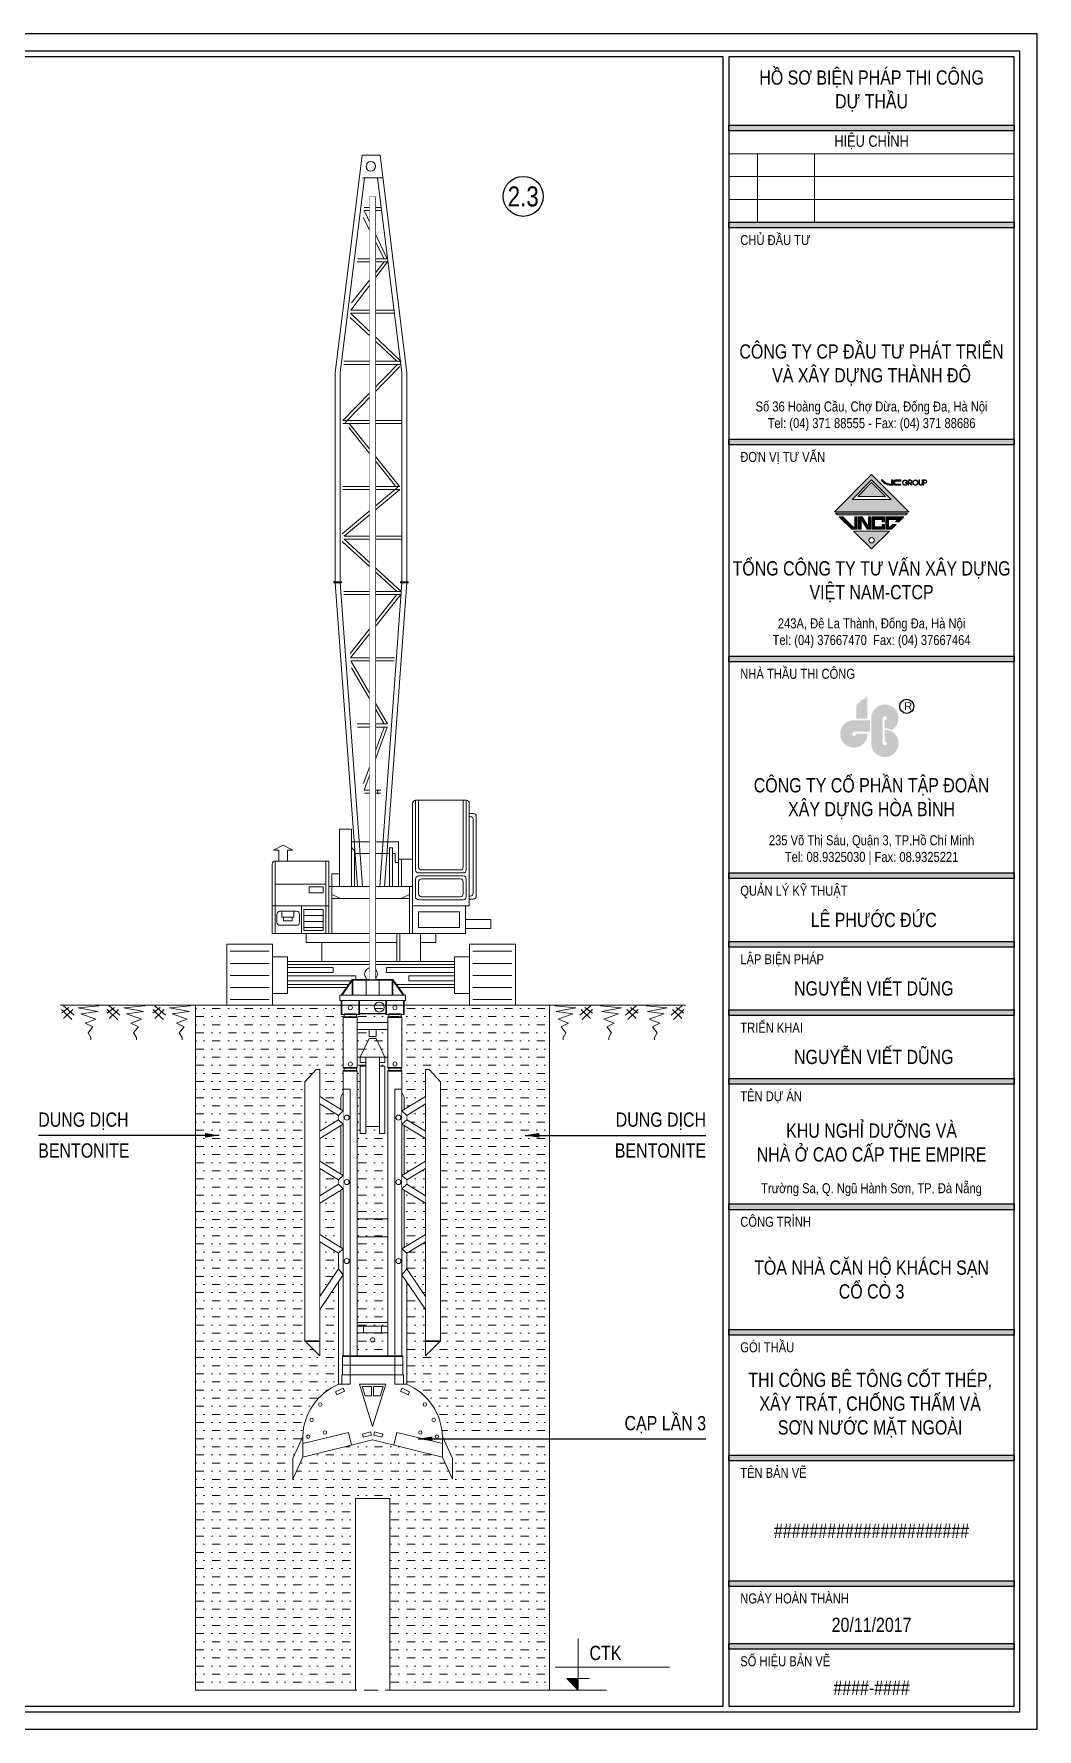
# Model space of a CAD drawing. Header units: millimetres. Extents: x -376071 to 28028791, y -269234 to 29325.
# Drawn here: x 207947 to 225523, y -269234 to -239534 of the extents above; entities that cross this region are included whole.
import ezdxf
from ezdxf.enums import TextEntityAlignment as Align

# ---------------------------------------------------------------- set-up
doc = ezdxf.new("R2010")
doc.units = ezdxf.units.MM
doc.header["$LTSCALE"] = 100
doc.set_wipeout_variables(frame=1)
doc.linetypes.add('CONTINOUS', pattern=[0])
doc.linetypes.add('HIDDEN', pattern=[0.375, 0.25, -0.125])
for name, color, linetype, lineweight in [('02. leader', 8, 'CONTINOUS', 5), ('02. Net dam', 7, 'CONTINOUS', 13), ('02. Net dut', 8, 'HIDDEN', 0), ('02. net manh', 8, 'CONTINOUS', 0), ('0_TEXT', 7, 'Continuous', 15)]:
    doc.layers.add(name, color=color, linetype=linetype, lineweight=lineweight)
doc.layers.add('03. HATCH 01', color=8, linetype='Continuous')
doc.layers.add('03. HATCH 03', color=5, linetype='Continuous')
doc.styles.add('Arial 0.8', font='arial_0.ttf', dxfattribs={"width": 0.8, "height": 250})
doc.dimstyles.new('KT1', dxfattribs={"dimtxt": 250, "dimasz": 1000, "dimexe": 100, "dimexo": 100, "dimgap": 50, "dimtad": 1, "dimdec": 0, "dimzin": 2, "dimdsep": 46, "dimtxsty": 'Standard', "dimblk2": 'OBLIQUE', "dimcen": 0.09, "dimdle": 100, "dimclrt": 2, "dimadec": 0, "dimazin": 0, "dimtfac": 1, "dimtdec": 0, "dimtofl": 0, "dimtmove": 0, "dimatfit": 3, "dimfxl": 1, "dimtolj": 1, "dimtzin": 2, "dimarcsym": 0})

# ---------------------------------------------------------------- blocks, each defined once
blk = doc.blocks.new('Basic machine')
at = {"layer": '02. Net dam', "lineweight": 0, "ltscale": 10}
for p, q in [((-149, 14104), (-593, 10490)), ((-149, 14104), (149, 14104)), ((149, 14104), (593, 10490)), ((-593, 10490), (-593, 7025)), ((593, 10490), (593, 7025)), ((-224, 1969), (-593, 7005)), ((224, 1969), (593, 7005)), ((-1579, 3400), (-739, 3400)), ((-1629, 1646), (-1629, 3350)), ((-689, 1190), (-689, 3350)), ((322, 2917), (322, 1969)), ((322, 2917), (522, 2917)), ((522, 2917), (522, 1969)), ((-456, 2419), (-456, 2710)), ((-456, 2710), (322, 2710)), ((-456, 2419), (-456, 1969)), ((699, 2390), (1589, 2390)), ((699, 1190), (699, 2390)), ((1639, 1190), (1639, 2340)), ((-689, 1969), (699, 1969)), ((649, 2180), (522, 2180)), ((649, 1969), (649, 2180)), ((-1569, 1418), (-1985, 1418)), ((-1985, 1418), (-1985, 1272)), ((-1629, 1646), (-689, 1646)), ((-1569, 1646), (-1569, 1190)), ((-1985, 1272), (-1569, 1272)), ((-1569, 1190), (1639, 1190)), ((-1074, 1190), (-1074, 1040)), ((-818, 721), (-818, 1190)), ((1075, 1040), (1075, 1190)), ((-2395, 1010), (-1635, 1010)), ((-2395, 0), (-2395, 1010)), ((-1635, 0), (-1635, 1010)), ((-1074, 1040), (-818, 1040)), ((-429, 1040), (1075, 1040)), ((818, 721), (818, 1040)), ((1635, 0), (1635, 1010)), ((1635, 1010), (2395, 1010)), ((2395, 0), (2395, 1010)), ((-1635, 800), (-1385, 800)), ((-1385, 800), (-1385, 191)), ((-1385, 721), (1385, 721)), ((1385, 800), (1385, 191)), ((1635, 800), (1385, 800)), ((-1385, 290), (1385, 290)), ((-2395, 0), (-1635, 0)), ((-1385, 191), (-1635, 191)), ((1385, 191), (1635, 191)), ((1635, 0), (2395, 0))]:
    blk.add_line(p, q, dxfattribs=at)
for centre, start, end in [((-1579, 3350), 90, 180), ((-739, 3350), 0, 90), ((1589, 2340), 0, 90)]:
    blk.add_arc(centre, 50, start, end, dxfattribs=at)
at = {"layer": '02. net manh', "lineweight": 0, "ltscale": 10}
for p, q in [((-107, 13728), (-513, 10490)), ((-187, 13728), (142, 13728)), ((107, 13728), (513, 10490)), ((-158, 13231), (112, 13231)), ((-270, 12381), (117, 13181)), ((-216, 12381), (129, 13068)), ((-163, 13181), (117, 13181)), ((-270, 12381), (224, 12381)), ((-275, 12331), (335, 11531)), ((-275, 12331), (229, 12331)), ((-217, 12331), (323, 11652)), ((-493, 10681), (341, 11481)), ((-430, 10681), (348, 11410)), ((-387, 11481), (341, 11481)), ((-381, 11531), (335, 11531)), ((-513, 10490), (-513, 7025)), ((-499, 10681), (452, 10681)), ((-499, 10631), (452, 10631)), ((-476, 10596), (431, 9667)), ((-440, 10631), (467, 9702)), ((513, 10490), (513, 7025)), ((-513, 9702), (467, 9702)), ((-513, 9652), (467, 9652)), ((-473, 8602), (361, 9652)), ((-409, 8602), (369, 9581)), ((-478, 8602), (473, 8602)), ((-478, 8552), (473, 8552)), ((-478, 8552), (447, 7778)), ((-446, 8591), (479, 7817)), ((-504, 7778), (447, 7778)), ((-504, 7728), (447, 7728)), ((447, 7728), (-499, 6864)), ((481, 7691), (-425, 6864)), ((-616, 7005), (-616, 7025)), ((-616, 7025), (-490, 7025)), ((-616, 7005), (-490, 7005)), ((-144, 1975), (-513, 7005)), ((-499, 6864), (452, 6864)), ((-499, 6814), (452, 6814)), ((-494, 6814), (340, 5764)), ((-490, 7005), (-490, 7025)), ((-430, 6814), (347, 5835)), ((144, 1975), (513, 7005)), ((490, 7005), (490, 7025)), ((616, 7025), (490, 7025)), ((616, 7005), (490, 7005)), ((616, 7005), (616, 7025)), ((-387, 5764), (340, 5764)), ((-382, 5714), (335, 5714)), ((-275, 4664), (335, 5714)), ((-217, 4664), (323, 5593)), ((-275, 4664), (228, 4664)), ((-270, 4614), (116, 3564)), ((-270, 4614), (223, 4614)), ((-217, 4614), (128, 3677)), ((-1579, 2243), (-1579, 3400)), ((-1529, 2293), (-1529, 3400)), ((-789, 2293), (-789, 3400)), ((-739, 2243), (-739, 3400)), ((-163, 3564), (116, 3564)), ((-158, 3514), (111, 3514)), ((-1745, 3130), (-1745, 1810)), ((-1629, 3180), (-1695, 3180)), ((-1629, 3130), (-1645, 3130)), ((-1695, 3080), (-1695, 1860)), ((-356, 2608), (-356, 1969)), ((-356, 2608), (-306, 2608)), ((-306, 2608), (-306, 1969)), ((272, 2565), (322, 2617)), ((272, 2565), (272, 1969)), ((1298, 2573), (1458, 2656)), ((1386, 2573), (1298, 2573)), ((1386, 2390), (1386, 2573)), ((1618, 2573), (1458, 2656)), ((1529, 2390), (1529, 2573)), ((1529, 2573), (1618, 2573)), ((-689, 2419), (-456, 2419)), ((-506, 2419), (-506, 1969)), ((-456, 2364), (-399, 2364)), ((-399, 2364), (-399, 2518)), ((-399, 2518), (-356, 2518)), ((-306, 2518), (272, 2518)), ((749, 1190), (749, 2390)), ((1589, 1190), (1589, 2390)), ((-1579, 1796), (-1579, 2093)), ((-1529, 2193), (-789, 2193)), ((-1529, 2143), (-789, 2143)), ((-1529, 1846), (-1529, 2043)), ((-1479, 2243), (-839, 2243)), ((-1479, 2093), (-839, 2093)), ((-789, 1846), (-789, 2043)), ((-739, 1796), (-739, 2093)), ((-639, 1190), (-639, 1969)), ((649, 1190), (649, 1969)), ((1589, 2007), (749, 2007)), ((-1695, 1760), (-1629, 1760)), ((-1645, 1810), (-1629, 1810)), ((-1529, 1746), (-789, 1746)), ((-1479, 1796), (-839, 1796)), ((-498, 1766), (-639, 1836)), ((-639, 1766), (649, 1766)), ((508, 1766), (649, 1836)), ((1026, 1960), (794, 1960)), ((794, 1956), (794, 1862)), ((794, 1862), (1026, 1862)), ((1026, 1862), (1026, 1960)), ((-1469, 1546), (-789, 1546)), ((-1469, 1546), (-1469, 1290)), ((-789, 1290), (-789, 1546)), ((699, 1646), (1639, 1646)), ((793, 1588), (1113, 1588)), ((793, 1237), (793, 1588)), ((793, 1488), (1113, 1488)), ((1113, 1588), (1113, 1237)), ((1154, 1190), (1154, 1646)), ((1186, 1375), (1186, 1506)), ((1236, 1556), (1513, 1556)), ((1282, 1556), (1282, 1457)), ((1282, 1457), (1478, 1457)), ((1308, 1457), (1308, 1400)), ((1450, 1400), (1450, 1457)), ((1478, 1457), (1478, 1556)), ((1563, 1506), (1563, 1375)), ((-1469, 1290), (-789, 1290)), ((-479, 721), (-479, 1190)), ((-429, 721), (-429, 1190)), ((793, 1388), (1113, 1388)), ((793, 1288), (1113, 1288)), ((1113, 1237), (793, 1237)), ((1513, 1325), (1236, 1325)), ((1308, 1400), (1450, 1400)), ((-2336, 893), (-1689, 893)), ((2336, 893), (1689, 893)), ((-2336, 693), (-1689, 693)), ((-1385, 671), (1385, 671)), ((-1385, 622), (-254, 622)), ((-254, 622), (-254, 539)), ((628, 622), (1385, 622)), ((628, 539), (628, 622)), ((2336, 693), (1689, 693)), ((-2336, 493), (-1689, 493)), ((-2336, 293), (-1689, 293)), ((-254, 539), (-1385, 539)), ((-1385, 484), (-628, 484)), ((-628, 401), (-1385, 401)), ((-1385, 340), (1385, 340)), ((-628, 484), (-628, 401)), ((254, 484), (1385, 484)), ((254, 401), (254, 484)), ((1385, 401), (254, 401)), ((1385, 539), (628, 539)), ((2336, 493), (1689, 493)), ((2336, 293), (1689, 293)), ((-2336, 93), (-1689, 93)), ((2336, 93), (1689, 93))]:
    blk.add_line(p, q, dxfattribs=at)
for centre, radius in [((5, 13916), 78.5), ((0, 514), 107)]:
    blk.add_circle(centre, radius, dxfattribs=at)
for centre, start, end in [((-158, 3534), 320.9193, 50.9193), ((-1695, 3130), 90, 180), ((-1645, 3080), 90, 180), ((-1479, 2293), 180, 270), ((-839, 2293), 270, 0), ((-1529, 2243), 180, 270), ((-1529, 2093), 90, 180), ((-1479, 2043), 90, 180), ((-839, 2043), 0, 90), ((-789, 2243), 270, 0), ((-789, 2093), 0, 90), ((-1695, 1810), 180, 270), ((-1645, 1860), 180, 270), ((-1529, 1796), 180, 270), ((-1479, 1846), 180, 270), ((-839, 1846), 270, 0), ((-789, 1796), 270, 0), ((1236, 1506), 90, 180), ((1513, 1506), 0, 90), ((1236, 1375), 180, 270), ((1513, 1375), 270, 0)]:
    blk.add_arc(centre, 50, start, end, dxfattribs=at)
blk = doc.blocks.new('*U267')
at = {"lineweight": 0}
for points in [[(0, -13988), (-576, -13988), (-576, -14083), (0, -14083), (576, -14083), (576, -13988)], [(1400, -22469), (1223, -22081), (0, -21781), (-1223, -22081), (-1400, -22469), (-1400, -22106), (-1223, -21718), (-1212, -21597), (-1183, -21466), (-1142, -21351), (-1089, -21243), (-1044, -21171), (-978, -21085), (-921, -21023), (-855, -20964), (-770, -20900), (-661, -20836), (-597, -20806), (-597, -18510), (-555, -18408), (-555, -15776), (-515, -15692), (-515, -20306), (515, -20306), (515, -15692), (555, -15776), (555, -18408), (597, -18510), (597, -20806), (666, -20838), (721, -20869), (779, -20906), (836, -20948), (919, -21022), (970, -21076), (1044, -21171), (1074, -21219), (1140, -21345), (1178, -21451), (1201, -21538), (1218, -21648), (1223, -21718), (1400, -22106)]]:
    blk.add_wipeout(points, dxfattribs=at).dxf.layer = '02. Net dam'
at = {"layer": '02. Net dam', "lineweight": 0}
for p, q in [((-1223, -21718), (-1400, -22106)), ((-1223, -21718), (-1223, -22081)), ((-1223, -22081), (0, -21781)), ((1223, -22081), (0, -21781)), ((1223, -21718), (1223, -22081)), ((1223, -21718), (1400, -22106)), ((-1223, -22081), (-1400, -22469)), ((-1400, -22106), (-1400, -22469)), ((1223, -22081), (1400, -22469)), ((1400, -22106), (1400, -22469))]:
    blk.add_line(p, q, dxfattribs=at)
blk.add_arc((-197, -21751), 1027, 112.9533, 178.1624, dxfattribs=at)
at = {"layer": '02. net manh', "lineweight": 0}
for p, q in [((-527, -20473), (0, -20473)), ((527, -20473), (0, -20473)), ((-539, -20639), (-539, -20806)), ((-539, -20639), (0, -20639)), ((539, -20639), (0, -20639)), ((539, -20639), (539, -20806)), ((-649, -20939), (-624, -20991)), ((-624, -20991), (-491, -20927)), ((-597, -20806), (-391, -20806)), ((-232, -20806), (0, -20806)), ((-232, -20806), (0, -21545)), ((-183, -20842), (-18, -20842)), ((-183, -20842), (-131, -21006)), ((-131, -21006), (-18, -21006)), ((-18, -20842), (-18, -21006)), ((232, -20806), (0, -20806)), ((232, -20806), (0, -21545)), ((18, -20842), (18, -21006)), ((183, -20842), (18, -20842)), ((131, -21006), (18, -21006)), ((183, -20842), (131, -21006)), ((517, -20874), (491, -20927)), ((624, -20991), (491, -20927)), ((649, -20939), (517, -20874)), ((649, -20939), (624, -20991)), ((-1223, -21845), (-424, -21649)), ((-424, -21649), (-370, -21872)), ((-177, -21677), (-34, -21641)), ((-177, -21677), (-163, -21733)), ((-34, -21641), (-20, -21698)), ((34, -21641), (20, -21698)), ((177, -21677), (34, -21641)), ((177, -21677), (163, -21733)), ((424, -21649), (370, -21872)), ((1223, -21845), (424, -21649)), ((-163, -21733), (-20, -21698)), ((163, -21733), (20, -21698))]:
    blk.add_line(p, q, dxfattribs=at)
blk.add_lwpolyline([(-649, -20939), (-517, -20874), (-491, -20927)], dxfattribs=at)
for centre, radius in [((0, -20026), 36.3), ((-915, -21160), 30.1), ((915, -21160), 30.1), ((-1069, -21428), 30.1), ((-835, -21651), 30.1), ((835, -21651), 30.1), ((1069, -21428), 30.1), ((-1127, -21723), 30.1), ((1127, -21723), 30.1)]:
    blk.add_circle(centre, radius, dxfattribs=at)
at = {"lineweight": 0}
for points in [[(-551, -13988), (-356, -13711), (356, -13711), (551, -13988)], [(-1178, -20058), (-930, -20300), (-924, -20300), (-924, -15289), (-991, -15289), (-1190, -15508), (-1190, -20058)], [(-515, -20306), (-515, -15307), (-268, -15307), (-268, -20306)], [(268, -20306), (268, -15307), (515, -15307), (515, -20306)]]:
    blk.add_wipeout(points, dxfattribs=at).dxf.layer = '02. Net dam'
blk.add_lwpolyline([(-50, 0), (50, 0), (50, -13711), (-50, -13711)], close=True, dxfattribs=at)
at = {"layer": '02. Net dam', "lineweight": 0}
for p, q in [((-555, -16274), (-555, -17123)), ((-555, -17404), (-555, -18408)), ((268, -17906), (-268, -17906)), ((268, -18223), (-268, -18223)), ((-597, -18785), (-597, -18510)), ((597, -18785), (597, -18510)), ((-597, -20806), (-597, -19012)), ((268, -19726), (-268, -19726)), ((268, -19786), (-268, -19786)), ((268, -19906), (-268, -19906))]:
    blk.add_line(p, q, dxfattribs=at)
blk.add_lwpolyline([(-1178, -20058), (-930, -20300), (-924, -20300), (-924, -15289), (-991, -15289), (-1190, -15508), (-1190, -20058)], close=True, dxfattribs=at)
blk.add_lwpolyline([(1223, -21718, 0.292464), (597, -20806), (597, -18510), (555, -18408), (555, -15776), (515, -15692)], format="xyb", dxfattribs=at)
at = {"layer": '02. net manh', "lineweight": 0}
for p, q in [((-356, -13723), (0, -13723)), ((356, -13723), (0, -13723)), ((-515, -15633), (-391, -15633)), ((-391, -15633), (-391, -20806)), ((-597, -16094), (-597, -16172)), ((597, -16094), (597, -16172)), ((-597, -17302), (-597, -17224)), ((597, -17302), (597, -17224)), ((-158, -19786), (-158, -19906)), ((158, -19786), (158, -19906)), ((-1184, -20046), (-930, -20046)), ((-1178, -20058), (-924, -20058)), ((-527, -20306), (0, -20306)), ((-527, -20306), (-527, -20639)), ((-527, -20318), (0, -20318)), ((527, -20306), (0, -20306)), ((527, -20318), (0, -20318)), ((527, -20306), (527, -20639))]:
    blk.add_line(p, q, dxfattribs=at)
blk.add_lwpolyline([(515, -15633), (391, -15633), (391, -20806), (597, -20806), (597, -20806)], dxfattribs=at)
for centre in [(-453, -16133), (453, -16133), (-453, -17263), (453, -17263), (-453, -18647), (453, -18647)]:
    blk.add_circle(centre, 43.9, dxfattribs=at)
at = {"lineweight": 0}
for points in [[(-515, -14366), (-515, -15269), (-268, -15269), (-268, -14366)], [(515, -14366), (515, -15269), (268, -15269), (268, -14366)]]:
    blk.add_wipeout(points, dxfattribs=at).dxf.layer = '02. Net dam'
for points in [[(-551, -14083), (-551, -14328), (-232, -14328), (-232, -14083)], [(232, -14083), (232, -14328), (551, -14328), (551, -14083)], [(121, -15072), (-121, -15072), (-121, -16291), (121, -16291)], [(1178, -20058), (930, -20300), (924, -20300), (924, -15289), (991, -15289), (1190, -15508), (1190, -20058)]]:
    blk.add_wipeout(points, dxfattribs=at).dxf.layer = '02. Net dam'
at = {"layer": '02. Net dam', "lineweight": 0}
for points in [[(-551, -13988), (-356, -13711), (356, -13711), (551, -13988)], [(0, -13988), (-576, -13988), (-576, -14083), (0, -14083), (576, -14083), (576, -13988)], [(1178, -20058), (930, -20300), (924, -20300), (924, -15289), (991, -15289), (1190, -15508), (1190, -20058)]]:
    blk.add_lwpolyline(points, close=True, dxfattribs=at)
at = {"layer": '02. net manh', "lineweight": 0}
for p, q in [((-356, -13732), (-536, -13988)), ((-356, -13711), (-356, -13988)), ((-344, -13723), (-344, -13988)), ((-115, -13723), (-115, -13988)), ((115, -13723), (115, -13988)), ((344, -13723), (344, -13988)), ((356, -13711), (356, -13988)), ((356, -13732), (536, -13988)), ((-539, -14083), (-539, -14328)), ((539, -14083), (539, -14328)), ((-268, -15072), (0, -15072)), ((268, -15072), (0, -15072)), ((1178, -20058), (924, -20058)), ((1184, -20046), (930, -20046))]:
    blk.add_line(p, q, dxfattribs=at)
for points in [[(-232, -14310), (0, -14310), (232, -14310)], [(-232, -14316), (0, -14316), (232, -14316)]]:
    blk.add_lwpolyline(points, dxfattribs=at)
for centre, radius in [((-391, -14206), 36.3), ((116, -14197), 86.5), ((391, -14206), 36.3)]:
    blk.add_circle(centre, radius, dxfattribs=at)
at = {"lineweight": 0}
for points, layer in [([(-217, -15230), (-121, -15230), (-121, -16411), (-217, -16411)], '02. Net dam'), ([(121, -16411), (217, -16411), (217, -15230), (121, -15230)], '02. Net dam'), ([(268, -14465), (-268, -14465), (-268, -14589), (268, -14589)], '02. net manh')]:
    blk.add_wipeout(points, dxfattribs=at).dxf.layer = layer
at = {"layer": '02. Net dam', "lineweight": 0}
for p, q in [((-232, -14083), (-232, -14328)), ((232, -14083), (232, -14328))]:
    blk.add_line(p, q, dxfattribs=at)
for points in [[(-551, -14083), (-551, -14328), (-232, -14328), (-232, -14083)], [(232, -14083), (232, -14328), (551, -14328), (551, -14083)], [(-515, -14366), (-515, -15269), (-268, -15269), (-268, -14366)], [(515, -14366), (515, -15269), (268, -15269), (268, -14366)], [(121, -15072), (-121, -15072), (-121, -16291), (121, -16291)], [(-515, -20306), (-515, -15307), (-268, -15307), (-268, -20306)], [(-217, -15230), (-121, -15230), (-121, -16411), (-217, -16411)], [(121, -16411), (217, -16411), (217, -15230), (121, -15230)], [(268, -20306), (268, -15307), (515, -15307), (515, -20306)]]:
    blk.add_lwpolyline(points, close=True, dxfattribs=at)
at = {"layer": '02. net manh', "lineweight": 0}
for p, q in [((-244, -14083), (-244, -14328)), ((244, -14083), (244, -14328)), ((-498, -15319), (-285, -15319)), ((498, -15319), (285, -15319))]:
    blk.add_line(p, q, dxfattribs=at)
for points in [[(-498, -14378), (-498, -14316), (-285, -14316), (-285, -14378)], [(498, -14378), (498, -14316), (285, -14316), (285, -14378)]]:
    blk.add_lwpolyline(points, close=True, dxfattribs=at)
for points in [[(-498, -15319), (-498, -15257), (-285, -15257), (-285, -15319)], [(498, -15319), (498, -15257), (285, -15257), (285, -15319)]]:
    blk.add_lwpolyline(points, dxfattribs=at)
for centre in [(-391, -15193), (391, -15193)]:
    blk.add_circle(centre, 36.3, dxfattribs=at)
at = {"lineweight": 0}
blk.add_wipeout([(-50, 0), (50, 0), (50, -13711), (-50, -13711)], dxfattribs=at)
blk.add_wipeout([(60, -14589), (-60, -14589), (-60, -14712), (60, -14712)], dxfattribs=at).dxf.layer = '02. net manh'
at = {"layer": '02. net manh', "lineweight": 0}
for points in [[(268, -14465), (-268, -14465), (-268, -14589), (268, -14589)], [(60, -14589), (-60, -14589), (-60, -14712), (60, -14712)]]:
    blk.add_lwpolyline(points, close=True, dxfattribs=at)
blk.add_lwpolyline([(-121, -15168), (-217, -15168), (-217, -15072), (-60, -14745), (0, -14745), (60, -14745), (217, -15072), (217, -15168), (121, -15168)], dxfattribs=at)
at = {"lineweight": 0}
for points in [[(-924, -15893), (-597, -16094), (-597, -16172), (-924, -16373), (-924, -16500), (-515, -16249), (-515, -16017), (-924, -15766)], [(924, -15893), (597, -16094), (597, -16172), (924, -16373), (924, -16500), (515, -16249), (515, -16017), (924, -15766)], [(-924, -17503), (-597, -17302), (-597, -17224), (-924, -17023), (-924, -16896), (-515, -17147), (-515, -17379), (-924, -17630)], [(924, -17503), (597, -17302), (597, -17224), (924, -17023), (924, -16896), (515, -17147), (515, -17379), (924, -17630)], [(-924, -18309), (-597, -18510), (-515, -18433), (-924, -18182)], [(924, -18309), (597, -18510), (515, -18433), (924, -18182)], [(-924, -19494), (-515, -18890), (-597, -18785), (-924, -19267)], [(924, -19494), (515, -18890), (597, -18785), (924, -19267)]]:
    blk.add_wipeout(points, dxfattribs=at).dxf.layer = '02. net manh'
at = {"layer": '02. Net dam', "lineweight": 0}
blk.add_lwpolyline([(-515, -15692), (-555, -15776), (-555, -15993)], dxfattribs=at)
at = {"layer": '02. net manh', "lineweight": 0}
for points in [[(-924, -15893), (-597, -16094), (-515, -16017), (-924, -15766)], [(924, -15893), (597, -16094), (515, -16017), (924, -15766)], [(-924, -16500), (-515, -16249), (-597, -16172), (-924, -16373)], [(924, -16500), (515, -16249), (597, -16172), (924, -16373)], [(-924, -17023), (-597, -17224), (-515, -17147), (-924, -16896)], [(924, -17023), (597, -17224), (515, -17147), (924, -16896)], [(-924, -17503), (-597, -17302), (-515, -17379), (-924, -17630)], [(924, -17503), (597, -17302), (515, -17379), (924, -17630)], [(-924, -18309), (-597, -18510), (-515, -18433), (-924, -18182)], [(924, -18309), (597, -18510), (515, -18433), (924, -18182)], [(-924, -19494), (-515, -18890), (-597, -18785), (-924, -19267)], [(924, -19494), (515, -18890), (597, -18785), (924, -19267)]]:
    blk.add_lwpolyline(points, dxfattribs=at)
blk = doc.blocks.new('Ele. Tag')
at = {"layer": '02. Net dam', "lineweight": 0}
h = blk.add_hatch(color=256, dxfattribs=at)
h.dxf.hatch_style = 1
h.paths.add_polyline_path([(500, 200), (300, 200), (500, 0)])
for p, q in [((500, 0), (500, 900)), ((100, 400), (2100, 400)), ((0, 0), (1000, 0)), ((500, 200), (300, 200)), ((300, 200), (500, 0)), ((500, 200), (700, 200))]:
    blk.add_line(p, q, dxfattribs=at)
at = {"layer": '02. Net dam', "lineweight": 0, "style": 'Arial 0.8', "width": 0.8}
blk.add_attdef('CAODO', text='', height=250, dxfattribs=at).set_placement((700, 650), align=Align.MIDDLE_LEFT)
blk = doc.blocks.new('_OBLIQUE')
at = {"color": 0, "linetype": 'ByBlock'}
blk.add_line((-0.5, -0.5), (0.5, 0.5), dxfattribs=at)
blk = doc.blocks.new('*U265')
at = {"layer": '02. net manh'}
for p, q in [((-198, 264), (-329, 166)), ((-132, 232), (-296, 75)), ((329, 296), (-37, 262)), ((-37, 262), (309, 199)), ((309, 199), (12, 158)), ((12, 158), (274, 61)), ((274, 61), (88, -8)), ((88, -8), (219, -70)), ((219, -70), (136, -180)), ((136, -180), (184, -256)), ((184, -256), (184, -297))]:
    blk.add_line(p, q, dxfattribs=at)
for points in [[(-107, 133), (-296, 297)], [(-148, 59), (-329, 232)]]:
    blk.add_lwpolyline(points, dxfattribs=at)
blk = doc.blocks.new('*U266')
at = {"color": 0, "linetype": 'ByBlock', "lineweight": -2, "transparency": 16777216}
for p in [(-1600, 0), (-800, 0), (0, 0)]:
    blk.add_blockref('*U265', p, dxfattribs=at)
blk = doc.blocks.new('*U263')
at = {"layer": '02. net manh'}
for p, q in [((-198, 264), (-329, 166)), ((-132, 232), (-296, 75)), ((329, 296), (-37, 262)), ((-37, 262), (309, 199)), ((309, 199), (12, 158)), ((12, 158), (274, 61)), ((274, 61), (88, -8)), ((88, -8), (219, -70)), ((219, -70), (136, -180)), ((136, -180), (184, -256)), ((184, -256), (184, -297))]:
    blk.add_line(p, q, dxfattribs=at)
for points in [[(-107, 133), (-296, 297)], [(-148, 59), (-329, 232)]]:
    blk.add_lwpolyline(points, dxfattribs=at)
blk = doc.blocks.new('*U264')
at = {"color": 0, "linetype": 'ByBlock', "lineweight": -2, "transparency": 16777216}
for p in [(-1600, 0), (-800, 0), (0, 0)]:
    blk.add_blockref('*U263', p, dxfattribs=at)
blk = doc.blocks.new('lo go hb')
at = {"linetype": 'ByBlock', "true_color": 0x047bfb}
h = blk.add_hatch(color=150, dxfattribs=at)
h.paths.add_polyline_path([(-524, 1333), (-820, 1038), (-229, 979)])
h.paths.add_polyline_path([(-229, 1629, -0.414208), (-524, 1333), (-229, 979)])
h.paths.add_polyline_path([(-229, 979), (-820, 1038), (-820, 329), (-229, 329)])
for points in [[(576, 359, -2.79063), (665, 251), (665, -174, -0.125559), (1049, -261, 1.726912), (-32, 359), (-32, -969, 2.465752), (665, -251), (665, -861, -2.79063), (576, -969)], [(-104, 249), (-943, 249, 2.465942), (-225, -448), (-835, -448, -2.792193), (-943, -359), (-104, -359)]]:
    blk.add_hatch(color=150, dxfattribs=at).paths.add_polyline_path(points)
at = {"color": 142}
blk.add_circle((1831, 979), 369, dxfattribs=at)
at = {"color": 142, "insert": (1698, 1197), "char_height": 416.19, "width": 1169.98, "attachment_point": 1}
blk.add_mtext('{\\fVNI-Helve|b0|i0|c0|p2;R}', dxfattribs=at)
blk = doc.blocks.new('Khung A3 COR3')
h = blk.add_hatch(color=256)
h.set_gradient(color1=(63, 127, 63), one_color=1, tint=1, name='INVCYLINDER')
h.paths.add_polyline_path([(366, 281), (416, 281), (416, 280), (366, 280)])
h = blk.add_hatch(color=256)
h.set_gradient(color1=(63, 127, 63), one_color=1, tint=1, name='INVCYLINDER')
h.paths.add_polyline_path([(366, 264), (416, 264), (416, 263), (366, 263)])
h = blk.add_hatch(color=256)
h.set_gradient(color1=(63, 127, 63), one_color=1, tint=1, name='INVCYLINDER')
h.paths.add_polyline_path([(366, 226), (416, 226), (416, 225), (366, 225)])
at = {"lineweight": 0, "true_color": 0xa40101}
h = blk.add_hatch(color=14, dxfattribs=at)
h.paths.add_polyline_path([(391, 219.79), (384.49, 213.28), (397.51, 213.28)])
h.paths.add_polyline_path([(387.59, 215.45), (391, 218.86), (394.41, 215.45)], flags=16)
h.paths.add_polyline_path([(388.57, 215.98), (391, 218.41), (393.43, 215.98)], flags=0)
for points in [[(394.73, 218.86), (394.52, 218.86), (394.52, 218.12, -0.0511), (393.77, 218.23, -0.180921), (392.94, 218.86), (392.71, 218.86, 0.200901), (393.72, 218.03, 0.056436), (394.6, 217.92), (394.73, 217.92)], [(396.11, 218.86), (395.17, 218.86, 0.414214), (394.84, 218.53), (394.84, 218.24, 0.414214), (395.17, 217.92), (396.11, 217.92), (396.11, 218.12), (395.17, 218.12, -0.414214), (395.05, 218.24), (395.05, 218.53, -0.414214), (395.17, 218.66), (396.11, 218.66)], [(396.85, 217.92), (396.89, 217.92, 0.401402), (397.34, 218.39), (396.87, 218.39), (396.87, 218.29), (397.24, 218.29, -4.537693), (397.18, 218.6), (397.29, 218.6, 1.731982)], [(397.82, 218.86), (397.45, 218.86), (397.45, 217.92), (397.55, 217.92), (397.55, 218.76), (397.82, 218.76, -1), (397.82, 218.37), (397.63, 218.37), (397.99, 217.92), (398.11, 217.92), (397.82, 218.28, 1)], [(399.37, 218.86), (399.27, 218.86), (399.27, 218.25, 1), (399.94, 218.25), (399.94, 218.86), (399.84, 218.86), (399.84, 218.25, -1), (399.37, 218.25)], [(397.3, 213.04), (384.7, 213.04), (385.02, 212.72), (396.98, 212.72)], [(388.5, 212.4), (388.07, 212.4), (388.07, 210.65), (387.71, 210.65), (385.96, 212.4), (385.34, 212.4), (387.53, 210.22), (388.5, 210.22)], [(390.89, 212.4), (390.46, 212.4), (390.46, 210.65), (389.37, 212.4), (388.72, 212.4), (388.72, 210.22), (389.15, 210.22), (389.15, 211.97), (390.25, 210.22), (390.89, 210.22)], [(393.29, 212.4), (391.11, 212.4), (391.11, 210.22), (393.29, 210.22), (393.29, 211.07), (392.86, 211.07), (392.86, 210.65), (391.54, 210.65), (391.54, 211.95), (392.86, 211.95), (392.86, 211.53), (393.29, 211.53)], [(396.66, 212.4), (393.51, 212.4), (393.51, 210.22), (394.47, 210.22), (395.33, 211.07), (394.71, 211.07), (394.29, 210.65), (393.94, 210.65), (393.94, 211.95), (395.59, 211.95), (395.17, 211.53), (395.78, 211.53)]]:
    blk.add_hatch(color=14, dxfattribs=at).paths.add_polyline_path(points)
h = blk.add_hatch(color=14, dxfattribs=at)
h.paths.add_polyline_path([(398.22, 218.39, 1), (399.16, 218.39, 1)])
h.paths.add_polyline_path([(399.07, 218.39, -1), (398.32, 218.39, -1)], flags=16)
h = blk.add_hatch(color=14, dxfattribs=at)
h.paths.add_polyline_path([(400.42, 218.86), (400.05, 218.86), (400.05, 217.92), (400.14, 217.92), (400.14, 218.28), (400.42, 218.28, 1)])
h.paths.add_polyline_path([(400.14, 218.76), (400.42, 218.76, -1), (400.42, 218.37), (400.14, 218.37)], flags=16)
h = blk.add_hatch(color=14, dxfattribs=at)
h.paths.add_polyline_path([(394.15, 209.9), (387.85, 209.9), (391, 206.76)])
h.paths.add_polyline_path([(391.47, 208.29, -1), (390.53, 208.29, -1)], flags=16)
h = blk.add_hatch(color=256)
h.set_gradient(color1=(63, 127, 63), one_color=1, tint=1, name='INVCYLINDER')
h.paths.add_polyline_path([(366, 188), (416, 188), (416, 187), (366, 187)])
h = blk.add_hatch(color=256)
h.set_gradient(color1=(63, 127, 63), one_color=1, tint=1, name='INVCYLINDER')
h.paths.add_polyline_path([(366, 150), (416, 150), (416, 149), (366, 149)])
h = blk.add_hatch(color=256)
h.set_gradient(color1=(63, 127, 63), one_color=1, tint=1, name='INVCYLINDER')
h.paths.add_polyline_path([(366, 150), (416, 150), (416, 149), (366, 149)])
h = blk.add_hatch(color=256)
h.set_gradient(color1=(63, 127, 63), one_color=1, tint=1, name='INVCYLINDER')
h.paths.add_polyline_path([(366, 138), (416, 138), (416, 137), (366, 137)])
h = blk.add_hatch(color=256)
h.set_gradient(color1=(63, 127, 63), one_color=1, tint=1, name='INVCYLINDER')
h.paths.add_polyline_path([(366, 138), (416, 138), (416, 137), (366, 137)])
h = blk.add_hatch(color=256)
h.set_gradient(color1=(63, 127, 63), one_color=1, tint=1, name='INVCYLINDER')
h.paths.add_polyline_path([(366, 126), (416, 126), (416, 125), (366, 125)])
h = blk.add_hatch(color=256)
h.set_gradient(color1=(63, 127, 63), one_color=1, tint=1, name='INVCYLINDER')
h.paths.add_polyline_path([(366, 126), (416, 126), (416, 125), (366, 125)])
h = blk.add_hatch(color=256)
h.set_gradient(color1=(63, 127, 63), one_color=1, tint=1, name='INVCYLINDER')
h.paths.add_polyline_path([(366, 114), (416, 114), (416, 113), (366, 113)])
h = blk.add_hatch(color=256)
h.set_gradient(color1=(63, 127, 63), one_color=1, tint=1, name='INVCYLINDER')
h.paths.add_polyline_path([(366, 114), (416, 114), (416, 113), (366, 113)])
h = blk.add_hatch(color=256)
h.set_gradient(color1=(63, 127, 63), one_color=1, tint=1, name='INVCYLINDER')
h.paths.add_polyline_path([(366, 92), (416, 92), (416, 91), (366, 91)])
h = blk.add_hatch(color=256)
h.set_gradient(color1=(63, 127, 63), one_color=1, tint=1, name='INVCYLINDER')
h.paths.add_polyline_path([(366, 92), (416, 92), (416, 91), (366, 91)])
h = blk.add_hatch(color=256)
h.set_gradient(color1=(63, 127, 63), one_color=1, tint=1, name='INVCYLINDER')
h.paths.add_polyline_path([(366, 70), (416, 70), (416, 69), (366, 69)])
h = blk.add_hatch(color=256)
h.set_gradient(color1=(63, 127, 63), one_color=1, tint=1, name='INVCYLINDER')
h.paths.add_polyline_path([(366, 70), (416, 70), (416, 69), (366, 69)])
h = blk.add_hatch(color=256)
h.set_gradient(color1=(63, 127, 63), one_color=1, tint=1, name='INVCYLINDER')
h.paths.add_polyline_path([(366, 48), (416, 48), (416, 47), (366, 47)])
h = blk.add_hatch(color=256)
h.set_gradient(color1=(63, 127, 63), one_color=1, tint=1, name='INVCYLINDER')
h.paths.add_polyline_path([(366, 48), (416, 48), (416, 47), (366, 47)])
h = blk.add_hatch(color=256)
h.set_gradient(color1=(63, 127, 63), one_color=1, tint=1, name='INVCYLINDER')
h.paths.add_polyline_path([(366, 26), (416, 26), (416, 25), (366, 25)])
h = blk.add_hatch(color=256)
h.set_gradient(color1=(63, 127, 63), one_color=1, tint=1, name='INVCYLINDER')
h.paths.add_polyline_path([(366, 26), (416, 26), (416, 25), (366, 25)])
h = blk.add_hatch(color=256)
h.set_gradient(color1=(63, 127, 63), one_color=1, tint=1, name='INVCYLINDER')
h.paths.add_polyline_path([(366, 15), (416, 15), (416, 14), (366, 14)])
h = blk.add_hatch(color=256)
h.set_gradient(color1=(63, 127, 63), one_color=1, tint=1, name='INVCYLINDER')
h.paths.add_polyline_path([(366, 15), (416, 15), (416, 14), (366, 14)])
at = {"color": 12, "lineweight": 0}
for p, q in [((391, 219.79), (384.49, 213.28)), ((397.51, 213.28), (391, 219.79)), ((387.59, 215.45), (391, 218.86)), ((388.57, 215.98), (391, 218.41)), ((391, 218.86), (394.41, 215.45)), ((391, 218.41), (393.43, 215.98)), ((392.94, 218.86), (392.71, 218.86)), ((394.73, 218.86), (394.52, 218.86)), ((394.52, 218.86), (394.52, 218.12)), ((394.6, 217.92), (394.73, 217.92)), ((394.73, 217.92), (394.73, 218.86)), ((394.84, 218.53), (394.84, 218.24)), ((395.05, 218.24), (395.05, 218.53)), ((396.11, 218.86), (395.17, 218.86)), ((395.17, 218.66), (396.11, 218.66)), ((396.11, 218.12), (395.17, 218.12)), ((395.17, 217.92), (396.11, 217.92)), ((396.11, 218.66), (396.11, 218.86)), ((396.11, 217.92), (396.11, 218.12)), ((396.85, 217.92), (396.89, 217.92)), ((397.34, 218.39), (396.87, 218.39)), ((396.87, 218.39), (396.87, 218.29)), ((396.87, 218.29), (397.24, 218.29)), ((397.18, 218.6), (397.29, 218.6)), ((397.82, 218.86), (397.45, 218.86)), ((397.45, 218.86), (397.45, 217.92)), ((397.45, 217.92), (397.55, 217.92)), ((397.55, 217.92), (397.55, 218.76)), ((397.55, 218.76), (397.82, 218.76)), ((397.82, 218.37), (397.63, 218.37)), ((397.63, 218.37), (397.99, 217.92)), ((398.11, 217.92), (397.82, 218.28)), ((397.99, 217.92), (398.11, 217.92)), ((399.37, 218.86), (399.27, 218.86)), ((399.27, 218.86), (399.27, 218.25)), ((399.37, 218.25), (399.37, 218.86)), ((399.94, 218.86), (399.84, 218.86)), ((399.84, 218.86), (399.84, 218.25)), ((399.94, 218.25), (399.94, 218.86)), ((400.42, 218.86), (400.05, 218.86)), ((400.05, 218.86), (400.05, 217.92)), ((400.05, 217.92), (400.14, 217.92)), ((400.14, 218.76), (400.42, 218.76)), ((400.14, 218.37), (400.14, 218.76)), ((400.42, 218.37), (400.14, 218.37)), ((400.14, 217.92), (400.14, 218.28)), ((400.14, 218.28), (400.42, 218.28)), ((394.41, 215.45), (387.59, 215.45)), ((393.43, 215.98), (388.57, 215.98)), ((384.49, 213.28), (397.51, 213.28)), ((397.3, 213.04), (384.7, 213.04)), ((384.7, 213.04), (385.02, 212.72)), ((385.02, 212.72), (396.98, 212.72)), ((385.96, 212.4), (385.34, 212.4)), ((385.34, 212.4), (387.53, 210.22)), ((387.71, 210.65), (385.96, 212.4)), ((388.5, 212.4), (388.07, 212.4)), ((388.07, 212.4), (388.07, 210.65)), ((388.5, 210.22), (388.5, 212.4)), ((389.37, 212.4), (388.72, 212.4)), ((388.72, 212.4), (388.72, 210.22)), ((389.15, 210.22), (389.15, 211.97)), ((389.15, 211.97), (390.25, 210.22)), ((390.46, 210.65), (389.37, 212.4)), ((390.89, 212.4), (390.46, 212.4)), ((390.46, 212.4), (390.46, 210.65)), ((390.89, 210.22), (390.89, 212.4)), ((393.29, 212.4), (391.11, 212.4)), ((391.11, 212.4), (391.11, 210.22)), ((391.54, 210.65), (391.54, 211.95)), ((391.54, 211.95), (392.86, 211.95)), ((392.86, 211.95), (392.86, 211.53)), ((392.86, 211.53), (393.29, 211.53)), ((393.29, 211.07), (392.86, 211.07)), ((392.86, 211.07), (392.86, 210.65)), ((393.29, 211.53), (393.29, 212.4)), ((393.29, 210.22), (393.29, 211.07)), ((396.66, 212.4), (393.51, 212.4)), ((393.51, 212.4), (393.51, 210.22)), ((393.94, 210.65), (393.94, 211.95)), ((393.94, 211.95), (395.59, 211.95)), ((394.71, 211.07), (394.29, 210.65)), ((394.47, 210.22), (395.33, 211.07)), ((395.33, 211.07), (394.71, 211.07)), ((395.59, 211.95), (395.17, 211.53)), ((395.17, 211.53), (395.78, 211.53)), ((395.78, 211.53), (396.66, 212.4)), ((396.98, 212.72), (397.3, 213.04)), ((387.53, 210.22), (388.5, 210.22)), ((388.07, 210.65), (387.71, 210.65)), ((388.72, 210.22), (389.15, 210.22)), ((390.25, 210.22), (390.89, 210.22)), ((391.11, 210.22), (393.29, 210.22)), ((392.86, 210.65), (391.54, 210.65)), ((393.51, 210.22), (394.47, 210.22)), ((394.29, 210.65), (393.94, 210.65))]:
    blk.add_line(p, q, dxfattribs=at)
at = {"ltscale": 2000}
for points in [[(420, 0), (420, 297), (0, 297), (0, 0)], [(417, 3), (417, 294), (3, 294), (3, 3)], [(365, 4), (365, 293), (4, 293), (4, 4)], [(416, 293), (366, 293), (366, 4), (416, 4)]]:
    blk.add_lwpolyline(points, close=True, dxfattribs=at)
at = {"color": 7, "flags": 128}
for points in [[(366, 281), (416, 281), (416, 280), (366, 280), (366, 281)], [(366, 264), (416, 264), (416, 263), (366, 263), (366, 264)], [(366, 226), (416, 226), (416, 225), (366, 225), (366, 226)], [(366, 188), (416, 188), (416, 187), (366, 187), (366, 188)], [(366, 150), (416, 150), (416, 149), (366, 149), (366, 150)], [(366, 150), (416, 150), (416, 149), (366, 149), (366, 150)], [(366, 138), (416, 138), (416, 137), (366, 137), (366, 138)], [(366, 138), (416, 138), (416, 137), (366, 137), (366, 138)], [(366, 126), (416, 126), (416, 125), (366, 125), (366, 126)], [(366, 126), (416, 126), (416, 125), (366, 125), (366, 126)], [(366, 114), (416, 114), (416, 113), (366, 113), (366, 114)], [(366, 114), (416, 114), (416, 113), (366, 113), (366, 114)], [(366, 92), (416, 92), (416, 91), (366, 91), (366, 92)], [(366, 92), (416, 92), (416, 91), (366, 91), (366, 92)], [(366, 70), (416, 70), (416, 69), (366, 69), (366, 70)], [(366, 70), (416, 70), (416, 69), (366, 69), (366, 70)], [(366, 48), (416, 48), (416, 47), (366, 47), (366, 48)], [(366, 48), (416, 48), (416, 47), (366, 47), (366, 48)], [(366, 26), (416, 26), (416, 25), (366, 25), (366, 26)], [(366, 26), (416, 26), (416, 25), (366, 25), (366, 26)], [(366, 15), (416, 15), (416, 14), (366, 14), (366, 15)], [(366, 15), (416, 15), (416, 14), (366, 14), (366, 15)]]:
    blk.add_lwpolyline(points, dxfattribs=at)
at = {"color": 7, "lineweight": 15, "flags": 128}
for points in [[(366, 276), (416, 276)], [(371, 276), (371, 264)], [(381, 276), (381, 264)], [(366, 272), (416, 272)], [(366, 268), (416, 268)]]:
    blk.add_lwpolyline(points, dxfattribs=at)
at = {"color": 12, "lineweight": 0}
blk.add_lwpolyline([(387.85, 209.9), (394.15, 209.9), (391, 206.76)], close=True, dxfattribs=at)
blk.add_circle((391, 208.29), 0.465, dxfattribs=at)
for centre, radius, start, end in [((394.2, 219.65), 1.69, 208.0594, 253.4977), ((394.2, 219.65), 1.49, 212.3021, 253.3223), ((394.66, 221.85), 3.94, 256.1245, 269.045), ((394.66, 221.85), 3.73, 256.1971, 267.8982), ((395.17, 218.53), 0.326, 90, 180), ((395.17, 218.24), 0.326, 180, 270), ((395.17, 218.53), 0.123, 90, 180), ((395.17, 218.24), 0.123, 180, 270), ((396.87, 218.39), 0.47, 27.4864, 267.4825), ((396.87, 218.39), 0.376, 35.2344, 345.5225), ((396.87, 218.39), 0.47, 272.5175, 0), ((397.82, 218.57), 0.29, 270, 90), ((397.82, 218.57), 0.196, 270, 90), ((398.69, 218.39), 0.47, 0, 180), ((398.69, 218.39), 0.47, 180, 0), ((398.69, 218.39), 0.376, 0, 180), ((398.69, 218.39), 0.376, 180, 0), ((399.6, 218.25), 0.333, 180, 0), ((399.6, 218.25), 0.239, 180, 0), ((400.42, 218.57), 0.29, 270, 90), ((400.42, 218.57), 0.196, 270, 90)]:
    blk.add_arc(centre, radius, start, end, dxfattribs=at)
at = {"color": 7, "lineweight": 0, "xscale": 0.003336270388982869, "yscale": 0.003336270388982869, "zscale": 0.003336270388982869}
blk.add_blockref('lo go hb', (391.05, 175.92), dxfattribs=at)
at = {"style": 'Arial 0.8', "width": 0.8}
blk.add_attdef('TENBANVE_001', (387.9, 33.5), '', height=2.5, dxfattribs=at)
blk.add_attdef('SOHIEU', text='', height=2.5, dxfattribs=at).set_placement((391, 7.25), align=Align.MIDDLE_CENTER)
at = {"layer": '03. HATCH 03', "color": 7, "lineweight": 15, "char_height": 1.75, "attachment_point": 1, "style": 'Arial 0.8'}
for s, insert, width in [('CHỦ ĐẦU TƯ', (368, 261.76), 14.872), ('ĐƠN VỊ TƯ VẤN', (368, 223.76), 18.2895), ('NHÀ THẦU THI CÔNG', (368, 185.76), 24.3084), ('QUẢN LÝ KỸ THUẬT', (368, 147.76), 23.1325), ('LẬP BIỆN PHÁP', (368, 135.76), 23.1325), ('TRIỂN KHAI', (368, 123.76), 23.1325), ('\\pt15.75;TÊN DỰ ÁN', (368, 111.76), 23.1325), ('\\pt15.75;CÔNG TRÌNH', (368, 89.76), 23.1325), ('\\pt15.75;GÓI THẦU', (368, 67.76), 23.1325), ('\\pt15.75;TÊN BẢN VẼ', (368, 45.76), 23.1325), ('\\pt15.75;NGÀY HOÀN THÀNH', (368, 23.76), 23.1325), ('\\pt15.75;SỐ HIỆU BẢN VẼ', (368, 12.76), 23.1325)]:
    blk.add_mtext(s, dxfattribs=dict(at, insert=insert, width=width))
at = {"layer": '0_TEXT', "color": 7, "lineweight": 15, "attachment_point": 5, "style": 'Arial 0.8'}
for s, insert, char_height, width in [('HỒ SƠ BIỆN PHÁP THI CÔNG \\PDỰ THẦU ', (391, 287), 2.5, 50), ('HIỆU CHỈNH', (391, 278), 2, 50), ('CÔNG TY CP ĐẦU TƯ PHÁT TRIỂN VÀ XÂY DỰNG THÀNH ĐÔ', (391, 239), 2.5, 50), ('Số 36 Hoàng Cầu, Chợ Dừa, Đống Đa, Hà Nội\\PTel: (04) 371 88555^I- Fax: (04) 371 88686', (391, 230), 1.75, 50), ('TỔNG CÔNG TY TƯ VẤN XÂY DỰNG VIỆT NAM-CTCP', (391, 201), 2.5, 50), ('243A, Đê La Thành, Đống Đa, Hà Nội\\PTel: (04) 37667470 ^IFax: (04) 37667464', (391, 192), 1.75, 50), ('CÔNG TY CỔ PHẦN TẬP ĐOÀN \\PXÂY DỰNG HÒA BÌNH', (391, 163), 2.5, 50), ('\\pt40.25;235 Võ Thị Sáu, Quận 3, TP.Hồ Chí Minh \\PTel: 08.9325030 | Fax: 08.9325221', (391, 154), 1.75, 50), ('^ILÊ PHƯỚC ĐỨC', (391, 141.75), 2.5, 50), ('^INGUYỄN VIẾT DŨNG', (391, 129.75), 2.5, 50), ('^INGUYỄN VIẾT DŨNG', (391, 117.75), 2.5, 50), ('KHU NGHỈ DƯỠNG VÀ \\PNHÀ Ở CAO CẤP THE EMPIRE', (391, 102.75), 2.5, 50), ('Trường Sa, Q. Ngũ Hành Sơn, TP. Đà Nẵng', (391, 94.5), 1.75, 50), ('TÒA NHÀ CĂN HỘ KHÁCH SẠN \\PCỔ CÒ 3', (391, 78.75), 2.5, 50), ('THI CÔNG BÊ TÔNG CỐT THÉP, XÂY TRÁT, CHỐNG THẤM VÀ SƠN NƯỚC MẶT NGOÀI', (390.75, 56.75), 2.5, 45.5), ('20/11/2017', (391, 18.25), 2.5, 50)]:
    blk.add_mtext(s, dxfattribs=dict(at, insert=insert, char_height=char_height, width=width))
blk = doc.blocks.new('Tagnumber')
blk.add_wipeout([(0, 25), (1.4, 25), (2.1, 24.9), (2.6, 24.9), (3.4, 24.8), (4.1, 24.7), (4.7, 24.6), (5.3, 24.4), (5.7, 24.4), (6.3, 24.2), (6.9, 24), (7.7, 23.8), (8.5, 23.5), (9, 23.3), (9.9, 22.9), (10.7, 22.6), (11.5, 22.2), (12, 21.9), (12.6, 21.6), (13.1, 21.3), (13.5, 21), (13.9, 20.8), (14.4, 20.4), (14.9, 20.1), (15.4, 19.7), (15.9, 19.3), (16.6, 18.7), (17.3, 18.1), (17.9, 17.5), (18.4, 17), (18.9, 16.3), (19.5, 15.7), (19.8, 15.3), (20.1, 14.9), (20.3, 14.6), (20.8, 13.8), (21.1, 13.3), (21.4, 12.9), (21.9, 12.1), (22.1, 11.8), (22.5, 10.9), (22.8, 10.2), (23, 9.8), (23.3, 9.1), (23.5, 8.5), (23.7, 7.9), (23.9, 7.5), (24, 6.9), (24.2, 6.1), (24.4, 5.6), (24.5, 4.9), (24.6, 4.3), (24.7, 3.6), (24.8, 2.9), (24.9, 2.2), (24.9, 1.7), (25, 1), (25, 0.4), (25, -0.4), (25, -1.1), (24.9, -2), (24.9, -2.6), (24.8, -3.4), (24.6, -4.2), (24.5, -5.1), (24.3, -6.1), (24.1, -6.8), (23.8, -7.6), (23.5, -8.4), (23.1, -9.5), (22.8, -10.2), (22.5, -10.9), (22.1, -11.7), (21.8, -12.2), (21.4, -13), (21.1, -13.5), (20.6, -14.2), (20.2, -14.7), (19.8, -15.2), (19.4, -15.8), (18.9, -16.3), (18.5, -16.8), (17.9, -17.5), (17.4, -18), (16.8, -18.6), (16.3, -19), (15.5, -19.7), (14.9, -20.1), (14.3, -20.5), (13.6, -21), (13, -21.3), (12.1, -21.9), (11.6, -22.2), (11, -22.5), (10.5, -22.7), (10, -22.9), (9, -23.3), (8.3, -23.6), (7.6, -23.8), (7, -24), (6.4, -24.2), (5.3, -24.4), (4.3, -24.6), (3.3, -24.8), (2.6, -24.9), (1.8, -24.9), (1, -25), (0.3, -25), (-0.7, -25), (-1.6, -24.9), (-2.5, -24.9), (-3.6, -24.7), (-4.6, -24.6), (-5.6, -24.4), (-6.4, -24.2), (-7.5, -23.8), (-8.3, -23.6), (-9.1, -23.3), (-9.9, -23), (-10.5, -22.7), (-11.2, -22.4), (-11.9, -22), (-12.6, -21.6), (-13.4, -21.1), (-14, -20.7), (-14.7, -20.2), (-15.3, -19.8), (-15.8, -19.4), (-16.5, -18.8), (-17, -18.3), (-17.6, -17.8), (-18, -17.3), (-18.4, -16.9), (-19, -16.2), (-19.6, -15.5), (-20.2, -14.7), (-20.7, -13.9), (-21.2, -13.2), (-21.7, -12.3), (-22.1, -11.7), (-22.5, -10.8), (-22.8, -10.3), (-23.1, -9.5), (-23.5, -8.6), (-23.8, -7.6), (-24, -6.9), (-24.4, -5.6), (-24.5, -4.8), (-24.6, -4.3), (-24.8, -3.3), (-24.8, -2.8), (-24.9, -2.2), (-24.9, -1.7), (-25, -1.1), (-25, 0), (-25, 0.8), (-25, 1.5), (-24.9, 2.3), (-24.8, 3.1), (-24.7, 3.9), (-24.5, 4.7), (-24.3, 5.8), (-24.1, 6.8), (-23.7, 7.9), (-23.4, 8.7), (-23.1, 9.6), (-22.8, 10.2), (-22.5, 10.9), (-22.3, 11.3), (-21.9, 12), (-21.7, 12.5), (-21.2, 13.2), (-20.7, 14.1), (-20.2, 14.7), (-19.7, 15.4), (-19.1, 16.2), (-18.7, 16.6), (-18.2, 17.2), (-17.9, 17.5), (-17.5, 17.9), (-17.1, 18.2), (-16.7, 18.6), (-15.7, 19.4), (-15.1, 20), (-14.5, 20.4), (-13.9, 20.8), (-13.3, 21.2), (-12.5, 21.7), (-11.6, 22.1), (-10.7, 22.6), (-9.8, 23), (-8.7, 23.4), (-7.6, 23.8), (-6.1, 24.2), (-4.8, 24.5), (-3.9, 24.7), (-2.9, 24.8), (-1.3, 25), (-0.6, 25)])
blk.add_circle((0, 0), 25)
blk = doc.blocks.new('Tag number')
blk.add_blockref('Tagnumber', (0, 0))
at = {"style": 'Arial 0.8', "width": 0.8}
blk.add_attdef('TAGNUMBER', text='', height=25, dxfattribs=at).set_placement((0, 0), align=Align.MIDDLE_CENTER)

msp = doc.modelspace()

# ---------------------------------------------------------------- hatches: boundary and pattern name
at = {"layer": '03. HATCH 01', "lineweight": 0}
h = msp.add_hatch(dxfattribs=at)
h.set_pattern_fill('MUDST', color=256, scale=22.4)
h.set_pattern_definition([(0, (-41549.1, -12524.45), (284.48, 142.24), [142.24, -142.24, 0, -142.24, 0, -142.24])])
h.paths.add_polyline_path([(210781.1, -256549.5), (210781.1, -268549.5), (213580.7, -268549.5), (213580.7, -265195.4), (214181.6, -265195.4), (214181.6, -268549.5), (216981.1, -268549.5), (216981.1, -256549.5)])

# ---------------------------------------------------------------- linework, layer by layer
at = {"layer": '02. Net dut', "lineweight": 0, "ltscale": 10, "elevation": -528.7}
msp.add_lwpolyline([(210781.1, -256549.5), (216981.1, -256549.5), (216981.1, -268549.5), (210781.1, -268549.5)], close=True, dxfattribs=at)

# ---------------------------------------------------------------- block references
at = {"ltscale": 100, "xscale": -1.056, "yscale": 1.056000001966953, "zscale": 1.056}
msp.add_blockref('Basic machine', (213854, -256549.5, -528.7), dxfattribs=at)
at = {"lineweight": 0}
msp.add_blockref('*U266', (210359.1, -256858.1, -1057.4), dxfattribs=at)
at = {"lineweight": 0, "xscale": -1}
msp.add_blockref('*U264', (217403.2, -256858.1, -1057.4), dxfattribs=at)
at = {"layer": '02. Net dam', "lineweight": 0}
msp.add_blockref('Ele. Tag', (216981.1, -268549.5, -528.7), dxfattribs=at).add_auto_attribs({'CAODO': 'CTK'})

# ---------------------------------------------------------------- texts
at = {"lineweight": 0, "char_height": 250, "style": 'Arial 0.8'}
for s, insert, attachment_point in [('DUNG DỊCH', (208023.5, -258430.9, -1057.4), 1), ('DUNG DỊCH', (219723.1, -258430.9, -1057.4), 3), ('BENTONITE', (208023.5, -258971.7, -1057.4), 1), ('BENTONITE', (219723.1, -258971.7, -1057.4), 3), ('CẠP LẦN 3', (219723.1, -263748.7, -1057.4), 3)]:
    msp.add_mtext(s, dxfattribs=dict(at, insert=insert, attachment_point=attachment_point))

# ---------------------------------------------------------------- leaders
at = {"layer": '02. leader'}
for points in [[(211194.6, -258831.1, -528.7), (210097.8, -258831.1, -528.7), (208027, -258831.1, -528.7)], [(216552, -258831.1, -528.7), (217648.9, -258831.1, -528.7), (219719.7, -258831.1, -528.7)]]:
    msp.add_leader(points, dimstyle='KT1', override={"dimasz": 250, "dimfxl": 0.18, "dimarcsym": 1}, dxfattribs=at)

# ---------------------------------------------------------------- next in the draw order: block references
at = {"layer": '02. Net dam', "lineweight": 0}
msp.add_blockref('*U267', (213881.1, -242387.1, -528.7), dxfattribs=at)

# ---------------------------------------------------------------- next in the draw order: linework, layer by layer
at = {"lineweight": 0, "elevation": -528.7}
msp.add_lwpolyline([(210781.1, -256549.5), (210781.1, -268549.5), (213580.7, -268549.5), (213580.7, -265195.4), (214181.6, -265195.4), (214181.6, -268549.5), (216981.1, -268549.5), (216981.1, -256549.5)], close=True, dxfattribs=at)
at = {"layer": '02. Net dam'}
msp.add_line((208413.8, -256549.6, -528.7), (219365.6, -256549.5, -528.7), dxfattribs=at)

# ---------------------------------------------------------------- next in the draw order: block references
ref = msp.add_blockref('Khung A3 COR3', (183522.5, -269233.8, -881.1), dxfattribs=dict(xscale=100, yscale=100, zscale=100))
ref.add_attrib('SOHIEU', '####-####', dxfattribs={"height": 250, "style": 'Arial 0.8', "width": 0.8}).set_placement((222622.5, -268508.8, -881.1), align=Align.MIDDLE_CENTER)
ref.add_attrib('TENBANVE_001', '######################', (220913.6, -265883.8, -881.1), dxfattribs={"height": 250, "style": 'Arial 0.8', "width": 0.8})

# ---------------------------------------------------------------- next in the draw order: leaders
at = {"layer": '02. leader'}
msp.add_leader([(214678.8, -264148.9, -528.7), (217648.9, -264148.9, -528.7), (219719.7, -264148.9, -528.7)], dimstyle='KT1', override={"dimasz": 250, "dimfxl": 0.18, "dimarcsym": 1}, dxfattribs=at)

# ---------------------------------------------------------------- next in the draw order: block references
at = {"xscale": 14, "yscale": 14, "zscale": 14}
msp.add_blockref('Tag number', (216519.8, -242380.6, -881.1), dxfattribs=at).add_auto_attribs({'TAGNUMBER': '2.3'})

doc.saveas('drawing.dxf')
